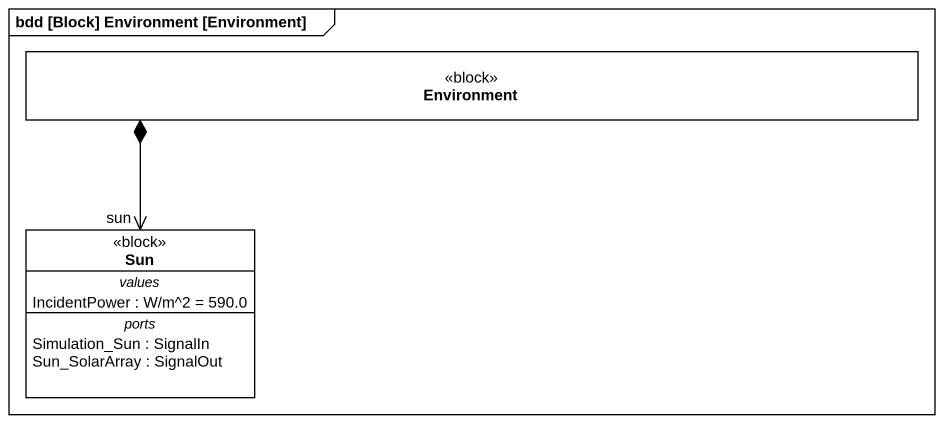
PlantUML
@startuml
mainframe bdd [Block] Environment [Environment]
hide circle
hide empty members
class Environment <<block>>
class Sun <<block>> {
  -- values --
  IncidentPower : W/m^2 = 590.0
  -- ports --
  Simulation_Sun : SignalIn
  Sun_SolarArray : SignalOut
}
Environment *--> "sun" Sun
@enduml
